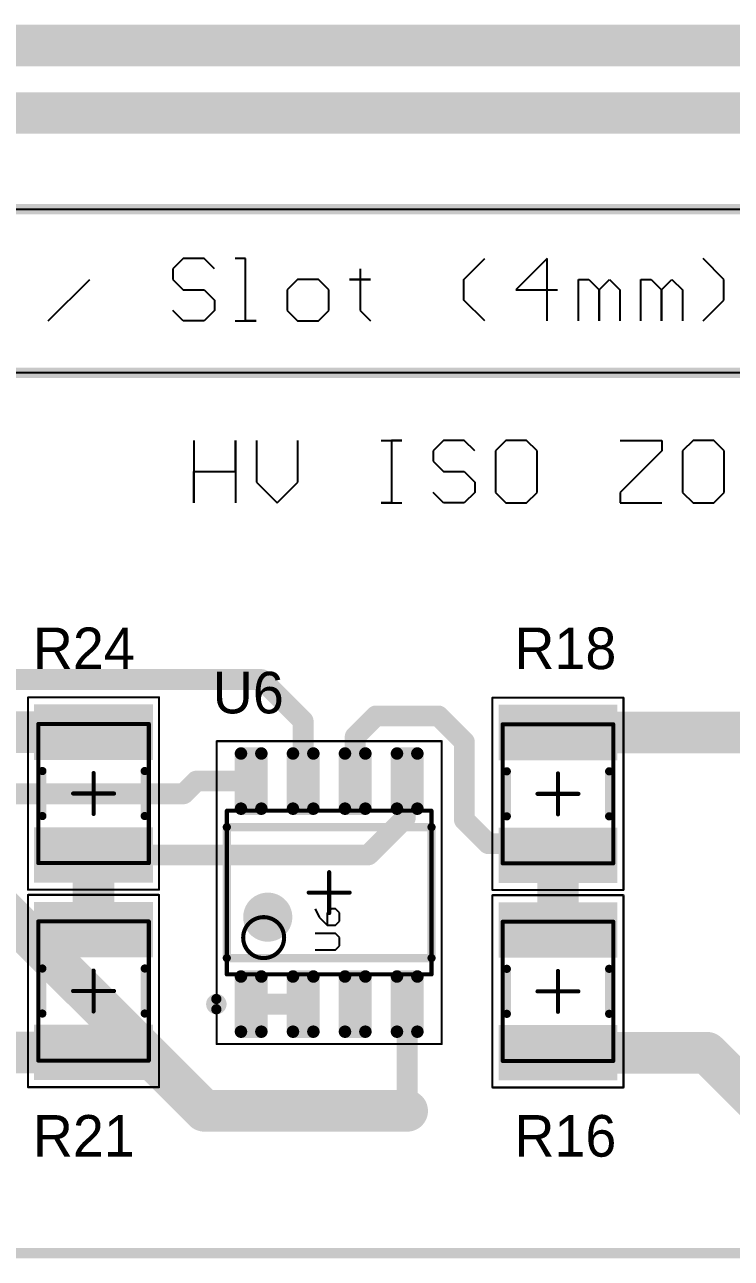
# Model space of a CAD drawing. Header units: millimetres. Extents: x 33 to 205, y 32 to 95.
# Drawn here: x 122.87 to 140.12, y 32.97 to 63.12 of the extents above; entities that cross this region are included whole.
import ezdxf

# ---------------------------------------------------------------- set-up
doc = ezdxf.new("R2010")
doc.units = ezdxf.units.MM
for name, color, linetype in [('BottomLayer', 5, 'Continuous'), ('BottomSolder', 6, 'Continuous'), ('Mechanical1', 6, 'Continuous'), ('Mechanical13', 56, 'Continuous'), ('Mechanical15', 56, 'Continuous'), ('Mechanical2', 216, 'Continuous'), ('MultiLayer', 9, 'Continuous'), ('TopLayer', 1, 'Continuous'), ('TopOverlay', 2, 'Continuous'), ('TopPaste', 8, 'Continuous'), ('TopSolder', 216, 'Continuous'), ('ViaHoleLayer', 16, 'Continuous')]:
    doc.layers.add(name, color=color, linetype=linetype)

# ---------------------------------------------------------------- blocks, each defined once
blk = doc.blocks.new('D0008A_N_12')
at = {"layer": 'Mechanical1'}
for p, q in [((-1.397, 0.346), (-1.397, -0.154)), ((-0.997, -0.154), (-0.997, 0.346)), ((-0.397, 0.346), (-0.597, 0.246)), ((-0.597, 0.246), (-0.797, 0.046)), ((-0.797, 0.046), (-0.797, -0.154)), ((-0.497, 0.046), (-0.797, 0.046)), ((-0.397, -0.054), (-0.497, 0.046)), ((-1.397, -0.154), (-1.297, -0.254)), ((-1.297, -0.254), (-1.097, -0.254)), ((-1.097, -0.254), (-0.997, -0.154)), ((-0.797, -0.154), (-0.697, -0.254)), ((-0.697, -0.254), (-0.497, -0.254)), ((-0.497, -0.254), (-0.397, -0.154)), ((-0.397, -0.154), (-0.397, -0.054))]:
    blk.add_line(p, q, dxfattribs=at)
at = {"layer": 'Mechanical13', "const_width": 0.1}
for points in [[(-2, 2.5), (2, 2.5)], [(-2, 2.5), (-2, -2.5)], [(2, 2.5), (2, -2.5)], [(-2, -2.5), (2, -2.5)]]:
    blk.add_lwpolyline(points, dxfattribs=at)
at = {"layer": 'Mechanical13'}
for points, const_width in [([(-2.025, 2.5, 1), (-1.975, 2.5, 1)], 0.05), ([(-2.025, 2.5, 1), (-1.975, 2.5, 1)], 0.05), ([(1.975, 2.5, 1), (2.025, 2.5, 1)], 0.05), ([(1.975, 2.5, 1), (2.025, 2.5, 1)], 0.05), ([(-0.6, 1.6, 1), (-1.6, 1.6, 1)], 0.1), ([(-1.625, 1.6, 1), (-1.575, 1.6, 1)], 0.05), ([(-0.625, 1.6, 1), (-0.575, 1.6, 1)], 0.05), ([(-2.025, -2.5, 1), (-1.975, -2.5, 1)], 0.05), ([(-2.025, -2.5, 1), (-1.975, -2.5, 1)], 0.05), ([(1.975, -2.5, 1), (2.025, -2.5, 1)], 0.05), ([(1.975, -2.5, 1), (2.025, -2.5, 1)], 0.05)]:
    blk.add_lwpolyline(points, format="xyb", close=True, dxfattribs=dict(at, const_width=const_width))
at = {"layer": 'Mechanical15'}
for points, const_width in [([(-3.7, 2.75), (3.7, 2.75)], 0.05), ([(-3.7, 2.75), (-3.7, -2.75)], 0.05), ([(3.7, 2.75), (3.7, -2.75)], 0.05), ([(0, 0.5), (0, -0.5)], 0.1), ([(-0.5, 0), (0.5, 0)], 0.1), ([(-3.7, -2.75), (3.7, -2.75)], 0.05)]:
    blk.add_lwpolyline(points, dxfattribs=dict(at, const_width=const_width))
for points, const_width in [([(-3.712, 2.75, 1), (-3.688, 2.75, 1)], 0.025), ([(-3.712, 2.75, 1), (-3.688, 2.75, 1)], 0.025), ([(3.688, 2.75, 1), (3.712, 2.75, 1)], 0.025), ([(3.688, 2.75, 1), (3.712, 2.75, 1)], 0.025), ([(-0.025, 0.5, 1), (0.025, 0.5, 1)], 0.05), ([(-0.525, 0, 1), (-0.475, 0, 1)], 0.05), ([(0.475, 0, 1), (0.525, 0, 1)], 0.05), ([(-0.025, -0.5, 1), (0.025, -0.5, 1)], 0.05), ([(-3.712, -2.75, 1), (-3.688, -2.75, 1)], 0.025), ([(-3.712, -2.75, 1), (-3.688, -2.75, 1)], 0.025), ([(3.688, -2.75, 1), (3.712, -2.75, 1)], 0.025), ([(3.688, -2.75, 1), (3.712, -2.75, 1)], 0.025)]:
    blk.add_lwpolyline(points, format="xyb", close=True, dxfattribs=dict(at, const_width=const_width))
at = {"layer": 'TopLayer', "const_width": 0.051}
for points in [[(-3.424, 2.154, 1), (-3.374, 2.154, 1)], [(-2.077, 2.154, 1), (-2.026, 2.154, 1)], [(2.026, 2.154, 1), (2.076, 2.154, 1)], [(3.373, 2.154, 1), (3.424, 2.154, 1)], [(-3.424, 1.656, 1), (-3.374, 1.656, 1)], [(-2.077, 1.656, 1), (-2.026, 1.656, 1)], [(2.026, 1.656, 1), (2.076, 1.656, 1)], [(3.373, 1.656, 1), (3.424, 1.656, 1)], [(-3.424, 0.884, 1), (-3.374, 0.884, 1)], [(-2.077, 0.884, 1), (-2.026, 0.884, 1)], [(2.026, 0.884, 1), (2.076, 0.884, 1)], [(3.373, 0.884, 1), (3.424, 0.884, 1)], [(-3.424, 0.386, 1), (-3.374, 0.386, 1)], [(-2.077, 0.386, 1), (-2.026, 0.386, 1)], [(2.026, 0.386, 1), (2.076, 0.386, 1)], [(3.373, 0.386, 1), (3.424, 0.386, 1)], [(-3.424, -0.386, 1), (-3.374, -0.386, 1)], [(-2.077, -0.386, 1), (-2.026, -0.386, 1)], [(2.026, -0.386, 1), (2.076, -0.386, 1)], [(3.373, -0.386, 1), (3.424, -0.386, 1)], [(-3.424, -0.884, 1), (-3.374, -0.884, 1)], [(-2.077, -0.884, 1), (-2.026, -0.884, 1)], [(2.026, -0.884, 1), (2.076, -0.884, 1)], [(3.373, -0.884, 1), (3.424, -0.884, 1)], [(-3.424, -1.656, 1), (-3.374, -1.656, 1)], [(-2.077, -1.656, 1), (-2.026, -1.656, 1)], [(2.026, -1.656, 1), (2.076, -1.656, 1)], [(3.373, -1.656, 1), (3.424, -1.656, 1)], [(-3.424, -2.154, 1), (-3.374, -2.154, 1)], [(-2.077, -2.154, 1), (-2.026, -2.154, 1)], [(2.026, -2.154, 1), (2.076, -2.154, 1)], [(3.373, -2.154, 1), (3.424, -2.154, 1)]]:
    blk.add_lwpolyline(points, format="xyb", close=True, dxfattribs=at)
at = {"layer": 'TopLayer'}
for points in [[(-2, 1.656), (-2, 2.154), (-3.45, 1.656), (-3.45, 2.154)], [(-2.051, 1.605), (-2.051, 2.205), (-3.399, 1.605), (-3.399, 2.205)], [(3.45, 1.656), (3.45, 2.154), (2, 1.656), (2, 2.154)], [(3.399, 1.605), (3.399, 2.205), (2.051, 1.605), (2.051, 2.205)], [(-2.051, 0.335), (-2.051, 0.935), (-3.399, 0.335), (-3.399, 0.935)], [(3.399, 0.335), (3.399, 0.935), (2.051, 0.335), (2.051, 0.935)], [(-2, 0.386), (-2, 0.884), (-3.45, 0.386), (-3.45, 0.884)], [(3.45, 0.386), (3.45, 0.884), (2, 0.386), (2, 0.884)], [(-2, -0.884), (-2, -0.386), (-3.45, -0.884), (-3.45, -0.386)], [(-2.051, -0.935), (-2.051, -0.335), (-3.399, -0.935), (-3.399, -0.335)], [(3.45, -0.884), (3.45, -0.386), (2, -0.884), (2, -0.386)], [(3.399, -0.935), (3.399, -0.335), (2.051, -0.935), (2.051, -0.335)], [(-2, -2.154), (-2, -1.656), (-3.45, -2.154), (-3.45, -1.656)], [(-2.051, -2.205), (-2.051, -1.605), (-3.399, -2.205), (-3.399, -1.605)], [(3.45, -2.154), (3.45, -1.656), (2, -2.154), (2, -1.656)], [(3.399, -2.205), (3.399, -1.605), (2.051, -2.205), (2.051, -1.605)]]:
    blk.add_solid(points, dxfattribs=at)
at = {"layer": 'TopOverlay'}
for points, const_width in [([(-2.6, 2.755, 1), (-2.85, 2.755, 1)], 0.25), ([(-2.913, 2.755, 1), (-2.788, 2.755, 1)], 0.125), ([(-2.662, 2.755, 1), (-2.538, 2.755, 1)], 0.125), ([(-1.65, 2.5, 1), (-1.55, 2.5, 1)], 0.1), ([(-1.65, 2.5, 1), (-1.55, 2.5, 1)], 0.1), ([(1.55, 2.5, 1), (1.65, 2.5, 1)], 0.1), ([(1.55, 2.5, 1), (1.65, 2.5, 1)], 0.1), ([(-0.3, 1.5, 1), (-0.9, 1.5, 1)], 0.6), ([(-1.05, 1.5, 1), (-0.75, 1.5, 1)], 0.3), ([(-0.45, 1.5, 1), (-0.15, 1.5, 1)], 0.3), ([(-1.65, -2.5, 1), (-1.55, -2.5, 1)], 0.1), ([(-1.65, -2.5, 1), (-1.55, -2.5, 1)], 0.1), ([(1.55, -2.5, 1), (1.65, -2.5, 1)], 0.1), ([(1.55, -2.5, 1), (1.65, -2.5, 1)], 0.1)]:
    blk.add_lwpolyline(points, format="xyb", close=True, dxfattribs=dict(at, const_width=const_width))
at = {"layer": 'TopOverlay', "const_width": 0.2}
for points in [[(-1.6, 2.5), (1.6, 2.5)], [(-1.6, 2.5), (-1.6, -2.5)], [(1.6, 2.5), (1.6, -2.5)], [(-1.6, -2.5), (1.6, -2.5)]]:
    blk.add_lwpolyline(points, dxfattribs=at)
at = {"layer": 'TopPaste', "const_width": 0.051}
for points in [[(-3.424, 2.154, 1), (-3.374, 2.154, 1)], [(-2.077, 2.154, 1), (-2.026, 2.154, 1)], [(2.026, 2.154, 1), (2.076, 2.154, 1)], [(3.373, 2.154, 1), (3.424, 2.154, 1)], [(-3.424, 1.656, 1), (-3.374, 1.656, 1)], [(-2.077, 1.656, 1), (-2.026, 1.656, 1)], [(2.026, 1.656, 1), (2.076, 1.656, 1)], [(3.373, 1.656, 1), (3.424, 1.656, 1)], [(-3.424, 0.884, 1), (-3.374, 0.884, 1)], [(-2.077, 0.884, 1), (-2.026, 0.884, 1)], [(2.026, 0.884, 1), (2.076, 0.884, 1)], [(3.373, 0.884, 1), (3.424, 0.884, 1)], [(-3.424, 0.386, 1), (-3.374, 0.386, 1)], [(-2.077, 0.386, 1), (-2.026, 0.386, 1)], [(2.026, 0.386, 1), (2.076, 0.386, 1)], [(3.373, 0.386, 1), (3.424, 0.386, 1)], [(-3.424, -0.386, 1), (-3.374, -0.386, 1)], [(-2.077, -0.386, 1), (-2.026, -0.386, 1)], [(2.026, -0.386, 1), (2.076, -0.386, 1)], [(3.373, -0.386, 1), (3.424, -0.386, 1)], [(-3.424, -0.884, 1), (-3.374, -0.884, 1)], [(-2.077, -0.884, 1), (-2.026, -0.884, 1)], [(2.026, -0.884, 1), (2.076, -0.884, 1)], [(3.373, -0.884, 1), (3.424, -0.884, 1)], [(-3.424, -1.656, 1), (-3.374, -1.656, 1)], [(-2.077, -1.656, 1), (-2.026, -1.656, 1)], [(2.026, -1.656, 1), (2.076, -1.656, 1)], [(3.373, -1.656, 1), (3.424, -1.656, 1)], [(-3.424, -2.154, 1), (-3.374, -2.154, 1)], [(-2.077, -2.154, 1), (-2.026, -2.154, 1)], [(2.026, -2.154, 1), (2.076, -2.154, 1)], [(3.373, -2.154, 1), (3.424, -2.154, 1)]]:
    blk.add_lwpolyline(points, format="xyb", close=True, dxfattribs=at)
at = {"layer": 'TopPaste'}
for points in [[(-2, 1.656), (-2, 2.154), (-3.45, 1.656), (-3.45, 2.154)], [(-2.051, 1.605), (-2.051, 2.205), (-3.399, 1.605), (-3.399, 2.205)], [(3.45, 1.656), (3.45, 2.154), (2, 1.656), (2, 2.154)], [(3.399, 1.605), (3.399, 2.205), (2.051, 1.605), (2.051, 2.205)], [(-2.051, 0.335), (-2.051, 0.935), (-3.399, 0.335), (-3.399, 0.935)], [(3.399, 0.335), (3.399, 0.935), (2.051, 0.335), (2.051, 0.935)], [(-2, 0.386), (-2, 0.884), (-3.45, 0.386), (-3.45, 0.884)], [(3.45, 0.386), (3.45, 0.884), (2, 0.386), (2, 0.884)], [(-2, -0.884), (-2, -0.386), (-3.45, -0.884), (-3.45, -0.386)], [(-2.051, -0.935), (-2.051, -0.335), (-3.399, -0.935), (-3.399, -0.335)], [(3.45, -0.884), (3.45, -0.386), (2, -0.884), (2, -0.386)], [(3.399, -0.935), (3.399, -0.335), (2.051, -0.935), (2.051, -0.335)], [(-2, -2.154), (-2, -1.656), (-3.45, -2.154), (-3.45, -1.656)], [(-2.051, -2.205), (-2.051, -1.605), (-3.399, -2.205), (-3.399, -1.605)], [(3.45, -2.154), (3.45, -1.656), (2, -2.154), (2, -1.656)], [(3.399, -2.205), (3.399, -1.605), (2.051, -2.205), (2.051, -1.605)]]:
    blk.add_solid(points, dxfattribs=at)
at = {"layer": 'TopSolder', "const_width": 0.153}
for points in [[(-3.475, 2.154, 1), (-3.323, 2.154, 1)], [(-2.127, 2.154, 1), (-1.975, 2.154, 1)], [(1.975, 2.154, 1), (2.127, 2.154, 1)], [(3.323, 2.154, 1), (3.475, 2.154, 1)], [(-3.475, 1.656, 1), (-3.323, 1.656, 1)], [(-2.127, 1.656, 1), (-1.975, 1.656, 1)], [(1.975, 1.656, 1), (2.127, 1.656, 1)], [(3.323, 1.656, 1), (3.475, 1.656, 1)], [(-3.475, 0.884, 1), (-3.323, 0.884, 1)], [(-2.127, 0.884, 1), (-1.975, 0.884, 1)], [(1.975, 0.884, 1), (2.127, 0.884, 1)], [(3.323, 0.884, 1), (3.475, 0.884, 1)], [(-3.475, 0.386, 1), (-3.323, 0.386, 1)], [(-2.127, 0.386, 1), (-1.975, 0.386, 1)], [(1.975, 0.386, 1), (2.127, 0.386, 1)], [(3.323, 0.386, 1), (3.475, 0.386, 1)], [(-3.475, -0.386, 1), (-3.323, -0.386, 1)], [(-2.127, -0.386, 1), (-1.975, -0.386, 1)], [(1.975, -0.386, 1), (2.127, -0.386, 1)], [(3.323, -0.386, 1), (3.475, -0.386, 1)], [(-3.475, -0.884, 1), (-3.323, -0.884, 1)], [(-2.127, -0.884, 1), (-1.975, -0.884, 1)], [(1.975, -0.884, 1), (2.127, -0.884, 1)], [(3.323, -0.884, 1), (3.475, -0.884, 1)], [(-3.475, -1.656, 1), (-3.323, -1.656, 1)], [(-2.127, -1.656, 1), (-1.975, -1.656, 1)], [(1.975, -1.656, 1), (2.127, -1.656, 1)], [(3.323, -1.656, 1), (3.475, -1.656, 1)], [(-3.475, -2.154, 1), (-3.323, -2.154, 1)], [(-2.127, -2.154, 1), (-1.975, -2.154, 1)], [(1.975, -2.154, 1), (2.127, -2.154, 1)], [(3.323, -2.154, 1), (3.475, -2.154, 1)]]:
    blk.add_lwpolyline(points, format="xyb", close=True, dxfattribs=at)
at = {"layer": 'TopSolder'}
for points in [[(-1.898, 1.656), (-1.898, 2.154), (-3.552, 1.656), (-3.552, 2.154)], [(-2.051, 1.503), (-2.051, 2.307), (-3.399, 1.503), (-3.399, 2.307)], [(3.552, 1.656), (3.552, 2.154), (1.898, 1.656), (1.898, 2.154)], [(3.399, 1.503), (3.399, 2.307), (2.051, 1.503), (2.051, 2.307)], [(-2.051, 0.233), (-2.051, 1.037), (-3.399, 0.233), (-3.399, 1.037)], [(3.399, 0.233), (3.399, 1.037), (2.051, 0.233), (2.051, 1.037)], [(-1.898, 0.386), (-1.898, 0.884), (-3.552, 0.386), (-3.552, 0.884)], [(3.552, 0.386), (3.552, 0.884), (1.898, 0.386), (1.898, 0.884)], [(-2.051, -1.037), (-2.051, -0.233), (-3.399, -1.037), (-3.399, -0.233)], [(3.399, -1.037), (3.399, -0.233), (2.051, -1.037), (2.051, -0.233)], [(-1.898, -0.884), (-1.898, -0.386), (-3.552, -0.884), (-3.552, -0.386)], [(3.552, -0.884), (3.552, -0.386), (1.898, -0.884), (1.898, -0.386)], [(-2.051, -2.307), (-2.051, -1.503), (-3.399, -2.307), (-3.399, -1.503)], [(3.399, -2.307), (3.399, -1.503), (2.051, -2.307), (2.051, -1.503)], [(-1.898, -2.154), (-1.898, -1.656), (-3.552, -2.154), (-3.552, -1.656)], [(3.552, -2.154), (3.552, -1.656), (1.898, -2.154), (1.898, -1.656)]]:
    blk.add_solid(points, dxfattribs=at)
blk = doc.blocks.new('RESC1210_3225__N_27')
at = {"layer": 'Mechanical13', "const_width": 0.1}
for points in [[(1.7, 1.35), (-1.7, 1.35)], [(-1.7, -1.35), (-1.7, 1.35)], [(1.7, -1.35), (1.7, 1.35)], [(1.7, -1.35), (-1.7, -1.35)]]:
    blk.add_lwpolyline(points, dxfattribs=at)
at = {"layer": 'Mechanical13', "const_width": 0.05}
for points in [[(-1.725, 1.35, 1), (-1.675, 1.35, 1)], [(-1.725, 1.35, 1), (-1.675, 1.35, 1)], [(1.675, 1.35, 1), (1.725, 1.35, 1)], [(1.675, 1.35, 1), (1.725, 1.35, 1)], [(-1.725, -1.35, 1), (-1.675, -1.35, 1)], [(-1.725, -1.35, 1), (-1.675, -1.35, 1)], [(1.675, -1.35, 1), (1.725, -1.35, 1)], [(1.675, -1.35, 1), (1.725, -1.35, 1)]]:
    blk.add_lwpolyline(points, format="xyb", close=True, dxfattribs=at)
at = {"layer": 'Mechanical15'}
for points, const_width in [([(2.35, 1.6), (-2.35, 1.6)], 0.05), ([(-2.35, -1.6), (-2.35, 1.6)], 0.05), ([(2.35, -1.6), (2.35, 1.6)], 0.05), ([(0, -0.5), (0, 0.5)], 0.1), ([(0.5, 0), (-0.5, 0)], 0.1), ([(2.35, -1.6), (-2.35, -1.6)], 0.05)]:
    blk.add_lwpolyline(points, dxfattribs=dict(at, const_width=const_width))
for points, const_width in [([(-2.362, 1.6, 1), (-2.338, 1.6, 1)], 0.025), ([(-2.362, 1.6, 1), (-2.338, 1.6, 1)], 0.025), ([(2.338, 1.6, 1), (2.362, 1.6, 1)], 0.025), ([(2.338, 1.6, 1), (2.362, 1.6, 1)], 0.025), ([(-0.025, 0.5, 1), (0.025, 0.5, 1)], 0.05), ([(-0.525, 0, 1), (-0.475, 0, 1)], 0.05), ([(0.475, 0, 1), (0.525, 0, 1)], 0.05), ([(-0.025, -0.5, 1), (0.025, -0.5, 1)], 0.05), ([(-2.362, -1.6, 1), (-2.338, -1.6, 1)], 0.025), ([(-2.362, -1.6, 1), (-2.338, -1.6, 1)], 0.025), ([(2.338, -1.6, 1), (2.362, -1.6, 1)], 0.025), ([(2.338, -1.6, 1), (2.362, -1.6, 1)], 0.025)]:
    blk.add_lwpolyline(points, format="xyb", close=True, dxfattribs=dict(at, const_width=const_width))
at = {"layer": 'TopLayer'}
for points in [[(-0.925, -1.35), (-0.925, 1.35), (-2.075, -1.35), (-2.075, 1.35)], [(2.075, -1.35), (2.075, 1.35), (0.925, -1.35), (0.925, 1.35)]]:
    blk.add_solid(points, dxfattribs=at)
at = {"layer": 'TopOverlay', "const_width": 0.2}
for points in [[(0.55, 1.25), (-0.55, 1.25)], [(0.55, -1.25), (-0.55, -1.25)]]:
    blk.add_lwpolyline(points, dxfattribs=at)
at = {"layer": 'TopOverlay', "const_width": 0.1}
for points in [[(-0.6, 1.25, 1), (-0.5, 1.25, 1)], [(0.5, 1.25, 1), (0.6, 1.25, 1)], [(-0.6, -1.25, 1), (-0.5, -1.25, 1)], [(0.5, -1.25, 1), (0.6, -1.25, 1)]]:
    blk.add_lwpolyline(points, format="xyb", close=True, dxfattribs=at)
at = {"layer": 'TopPaste'}
for points in [[(-0.925, -1.35), (-0.925, 1.35), (-2.075, -1.35), (-2.075, 1.35)], [(2.075, -1.35), (2.075, 1.35), (0.925, -1.35), (0.925, 1.35)]]:
    blk.add_solid(points, dxfattribs=at)
at = {"layer": 'TopSolder'}
for points in [[(-0.823, -1.452), (-0.823, 1.452), (-2.177, -1.452), (-2.177, 1.452)], [(2.177, -1.452), (2.177, 1.452), (0.823, -1.452), (0.823, 1.452)]]:
    blk.add_solid(points, dxfattribs=at)
blk = doc.blocks.new('RESC1210_3225__N_30')
at = {"layer": 'Mechanical13', "const_width": 0.1}
for points in [[(1.7, 1.35), (-1.7, 1.35)], [(-1.7, -1.35), (-1.7, 1.35)], [(1.7, -1.35), (1.7, 1.35)], [(1.7, -1.35), (-1.7, -1.35)]]:
    blk.add_lwpolyline(points, dxfattribs=at)
at = {"layer": 'Mechanical13', "const_width": 0.05}
for points in [[(-1.725, 1.35, 1), (-1.675, 1.35, 1)], [(-1.725, 1.35, 1), (-1.675, 1.35, 1)], [(1.675, 1.35, 1), (1.725, 1.35, 1)], [(1.675, 1.35, 1), (1.725, 1.35, 1)], [(-1.725, -1.35, 1), (-1.675, -1.35, 1)], [(-1.725, -1.35, 1), (-1.675, -1.35, 1)], [(1.675, -1.35, 1), (1.725, -1.35, 1)], [(1.675, -1.35, 1), (1.725, -1.35, 1)]]:
    blk.add_lwpolyline(points, format="xyb", close=True, dxfattribs=at)
at = {"layer": 'Mechanical15'}
for points, const_width in [([(2.35, 1.6), (-2.35, 1.6)], 0.05), ([(-2.35, -1.6), (-2.35, 1.6)], 0.05), ([(2.35, -1.6), (2.35, 1.6)], 0.05), ([(0, -0.5), (0, 0.5)], 0.1), ([(0.5, 0), (-0.5, 0)], 0.1), ([(2.35, -1.6), (-2.35, -1.6)], 0.05)]:
    blk.add_lwpolyline(points, dxfattribs=dict(at, const_width=const_width))
for points, const_width in [([(-2.362, 1.6, 1), (-2.338, 1.6, 1)], 0.025), ([(-2.362, 1.6, 1), (-2.338, 1.6, 1)], 0.025), ([(2.338, 1.6, 1), (2.362, 1.6, 1)], 0.025), ([(2.338, 1.6, 1), (2.362, 1.6, 1)], 0.025), ([(-0.025, 0.5, 1), (0.025, 0.5, 1)], 0.05), ([(-0.525, 0, 1), (-0.475, 0, 1)], 0.05), ([(0.475, 0, 1), (0.525, 0, 1)], 0.05), ([(-0.025, -0.5, 1), (0.025, -0.5, 1)], 0.05), ([(-2.362, -1.6, 1), (-2.338, -1.6, 1)], 0.025), ([(-2.362, -1.6, 1), (-2.338, -1.6, 1)], 0.025), ([(2.338, -1.6, 1), (2.362, -1.6, 1)], 0.025), ([(2.338, -1.6, 1), (2.362, -1.6, 1)], 0.025)]:
    blk.add_lwpolyline(points, format="xyb", close=True, dxfattribs=dict(at, const_width=const_width))
at = {"layer": 'TopLayer'}
for points in [[(-0.925, -1.35), (-0.925, 1.35), (-2.075, -1.35), (-2.075, 1.35)], [(2.075, -1.35), (2.075, 1.35), (0.925, -1.35), (0.925, 1.35)]]:
    blk.add_solid(points, dxfattribs=at)
at = {"layer": 'TopOverlay', "const_width": 0.2}
for points in [[(0.55, 1.25), (-0.55, 1.25)], [(0.55, -1.25), (-0.55, -1.25)]]:
    blk.add_lwpolyline(points, dxfattribs=at)
at = {"layer": 'TopOverlay', "const_width": 0.1}
for points in [[(-0.6, 1.25, 1), (-0.5, 1.25, 1)], [(0.5, 1.25, 1), (0.6, 1.25, 1)], [(-0.6, -1.25, 1), (-0.5, -1.25, 1)], [(0.5, -1.25, 1), (0.6, -1.25, 1)]]:
    blk.add_lwpolyline(points, format="xyb", close=True, dxfattribs=at)
at = {"layer": 'TopPaste'}
for points in [[(-0.925, -1.35), (-0.925, 1.35), (-2.075, -1.35), (-2.075, 1.35)], [(2.075, -1.35), (2.075, 1.35), (0.925, -1.35), (0.925, 1.35)]]:
    blk.add_solid(points, dxfattribs=at)
at = {"layer": 'TopSolder'}
for points in [[(-0.823, -1.452), (-0.823, 1.452), (-2.177, -1.452), (-2.177, 1.452)], [(2.177, -1.452), (2.177, 1.452), (0.823, -1.452), (0.823, 1.452)]]:
    blk.add_solid(points, dxfattribs=at)
blk = doc.blocks.new('RESC1210_3225__N_34')
at = {"layer": 'Mechanical13', "const_width": 0.1}
for points in [[(1.7, 1.35), (-1.7, 1.35)], [(-1.7, -1.35), (-1.7, 1.35)], [(1.7, -1.35), (1.7, 1.35)], [(1.7, -1.35), (-1.7, -1.35)]]:
    blk.add_lwpolyline(points, dxfattribs=at)
at = {"layer": 'Mechanical13', "const_width": 0.05}
for points in [[(-1.725, 1.35, 1), (-1.675, 1.35, 1)], [(-1.725, 1.35, 1), (-1.675, 1.35, 1)], [(1.675, 1.35, 1), (1.725, 1.35, 1)], [(1.675, 1.35, 1), (1.725, 1.35, 1)], [(-1.725, -1.35, 1), (-1.675, -1.35, 1)], [(-1.725, -1.35, 1), (-1.675, -1.35, 1)], [(1.675, -1.35, 1), (1.725, -1.35, 1)], [(1.675, -1.35, 1), (1.725, -1.35, 1)]]:
    blk.add_lwpolyline(points, format="xyb", close=True, dxfattribs=at)
at = {"layer": 'Mechanical15'}
for points, const_width in [([(2.35, 1.6), (-2.35, 1.6)], 0.05), ([(-2.35, -1.6), (-2.35, 1.6)], 0.05), ([(2.35, -1.6), (2.35, 1.6)], 0.05), ([(0, -0.5), (0, 0.5)], 0.1), ([(0.5, 0), (-0.5, 0)], 0.1), ([(2.35, -1.6), (-2.35, -1.6)], 0.05)]:
    blk.add_lwpolyline(points, dxfattribs=dict(at, const_width=const_width))
for points, const_width in [([(-2.362, 1.6, 1), (-2.338, 1.6, 1)], 0.025), ([(-2.362, 1.6, 1), (-2.338, 1.6, 1)], 0.025), ([(2.338, 1.6, 1), (2.362, 1.6, 1)], 0.025), ([(2.338, 1.6, 1), (2.362, 1.6, 1)], 0.025), ([(-0.025, 0.5, 1), (0.025, 0.5, 1)], 0.05), ([(-0.525, 0, 1), (-0.475, 0, 1)], 0.05), ([(0.475, 0, 1), (0.525, 0, 1)], 0.05), ([(-0.025, -0.5, 1), (0.025, -0.5, 1)], 0.05), ([(-2.362, -1.6, 1), (-2.338, -1.6, 1)], 0.025), ([(-2.362, -1.6, 1), (-2.338, -1.6, 1)], 0.025), ([(2.338, -1.6, 1), (2.362, -1.6, 1)], 0.025), ([(2.338, -1.6, 1), (2.362, -1.6, 1)], 0.025)]:
    blk.add_lwpolyline(points, format="xyb", close=True, dxfattribs=dict(at, const_width=const_width))
at = {"layer": 'TopLayer'}
for points in [[(-0.925, -1.35), (-0.925, 1.35), (-2.075, -1.35), (-2.075, 1.35)], [(2.075, -1.35), (2.075, 1.35), (0.925, -1.35), (0.925, 1.35)]]:
    blk.add_solid(points, dxfattribs=at)
at = {"layer": 'TopOverlay', "const_width": 0.2}
for points in [[(0.55, 1.25), (-0.55, 1.25)], [(0.55, -1.25), (-0.55, -1.25)]]:
    blk.add_lwpolyline(points, dxfattribs=at)
at = {"layer": 'TopOverlay', "const_width": 0.1}
for points in [[(-0.6, 1.25, 1), (-0.5, 1.25, 1)], [(0.5, 1.25, 1), (0.6, 1.25, 1)], [(-0.6, -1.25, 1), (-0.5, -1.25, 1)], [(0.5, -1.25, 1), (0.6, -1.25, 1)]]:
    blk.add_lwpolyline(points, format="xyb", close=True, dxfattribs=at)
at = {"layer": 'TopPaste'}
for points in [[(-0.925, -1.35), (-0.925, 1.35), (-2.075, -1.35), (-2.075, 1.35)], [(2.075, -1.35), (2.075, 1.35), (0.925, -1.35), (0.925, 1.35)]]:
    blk.add_solid(points, dxfattribs=at)
at = {"layer": 'TopSolder'}
for points in [[(-0.823, -1.452), (-0.823, 1.452), (-2.177, -1.452), (-2.177, 1.452)], [(2.177, -1.452), (2.177, 1.452), (0.823, -1.452), (0.823, 1.452)]]:
    blk.add_solid(points, dxfattribs=at)
blk = doc.blocks.new('RESC1210_3225__N_38')
at = {"layer": 'Mechanical13', "const_width": 0.1}
for points in [[(1.7, 1.35), (-1.7, 1.35)], [(-1.7, -1.35), (-1.7, 1.35)], [(1.7, -1.35), (1.7, 1.35)], [(1.7, -1.35), (-1.7, -1.35)]]:
    blk.add_lwpolyline(points, dxfattribs=at)
at = {"layer": 'Mechanical13', "const_width": 0.05}
for points in [[(-1.725, 1.35, 1), (-1.675, 1.35, 1)], [(-1.725, 1.35, 1), (-1.675, 1.35, 1)], [(1.675, 1.35, 1), (1.725, 1.35, 1)], [(1.675, 1.35, 1), (1.725, 1.35, 1)], [(-1.725, -1.35, 1), (-1.675, -1.35, 1)], [(-1.725, -1.35, 1), (-1.675, -1.35, 1)], [(1.675, -1.35, 1), (1.725, -1.35, 1)], [(1.675, -1.35, 1), (1.725, -1.35, 1)]]:
    blk.add_lwpolyline(points, format="xyb", close=True, dxfattribs=at)
at = {"layer": 'Mechanical15'}
for points, const_width in [([(2.35, 1.6), (-2.35, 1.6)], 0.05), ([(-2.35, -1.6), (-2.35, 1.6)], 0.05), ([(2.35, -1.6), (2.35, 1.6)], 0.05), ([(0, -0.5), (0, 0.5)], 0.1), ([(0.5, 0), (-0.5, 0)], 0.1), ([(2.35, -1.6), (-2.35, -1.6)], 0.05)]:
    blk.add_lwpolyline(points, dxfattribs=dict(at, const_width=const_width))
for points, const_width in [([(-2.362, 1.6, 1), (-2.338, 1.6, 1)], 0.025), ([(-2.362, 1.6, 1), (-2.338, 1.6, 1)], 0.025), ([(2.338, 1.6, 1), (2.362, 1.6, 1)], 0.025), ([(2.338, 1.6, 1), (2.362, 1.6, 1)], 0.025), ([(-0.025, 0.5, 1), (0.025, 0.5, 1)], 0.05), ([(-0.525, 0, 1), (-0.475, 0, 1)], 0.05), ([(0.475, 0, 1), (0.525, 0, 1)], 0.05), ([(-0.025, -0.5, 1), (0.025, -0.5, 1)], 0.05), ([(-2.362, -1.6, 1), (-2.338, -1.6, 1)], 0.025), ([(-2.362, -1.6, 1), (-2.338, -1.6, 1)], 0.025), ([(2.338, -1.6, 1), (2.362, -1.6, 1)], 0.025), ([(2.338, -1.6, 1), (2.362, -1.6, 1)], 0.025)]:
    blk.add_lwpolyline(points, format="xyb", close=True, dxfattribs=dict(at, const_width=const_width))
at = {"layer": 'TopLayer'}
for points in [[(-0.925, -1.35), (-0.925, 1.35), (-2.075, -1.35), (-2.075, 1.35)], [(2.075, -1.35), (2.075, 1.35), (0.925, -1.35), (0.925, 1.35)]]:
    blk.add_solid(points, dxfattribs=at)
at = {"layer": 'TopOverlay', "const_width": 0.2}
for points in [[(0.55, 1.25), (-0.55, 1.25)], [(0.55, -1.25), (-0.55, -1.25)]]:
    blk.add_lwpolyline(points, dxfattribs=at)
at = {"layer": 'TopOverlay', "const_width": 0.1}
for points in [[(-0.6, 1.25, 1), (-0.5, 1.25, 1)], [(0.5, 1.25, 1), (0.6, 1.25, 1)], [(-0.6, -1.25, 1), (-0.5, -1.25, 1)], [(0.5, -1.25, 1), (0.6, -1.25, 1)]]:
    blk.add_lwpolyline(points, format="xyb", close=True, dxfattribs=at)
at = {"layer": 'TopPaste'}
for points in [[(-0.925, -1.35), (-0.925, 1.35), (-2.075, -1.35), (-2.075, 1.35)], [(2.075, -1.35), (2.075, 1.35), (0.925, -1.35), (0.925, 1.35)]]:
    blk.add_solid(points, dxfattribs=at)
at = {"layer": 'TopSolder'}
for points in [[(-0.823, -1.452), (-0.823, 1.452), (-2.177, -1.452), (-2.177, 1.452)], [(2.177, -1.452), (2.177, 1.452), (0.823, -1.452), (0.823, 1.452)]]:
    blk.add_solid(points, dxfattribs=at)

msp = doc.modelspace()

# ---------------------------------------------------------------- linework, layer by layer
at = {"layer": 'BottomLayer', "const_width": 1.016}
for points in [[(95.504, 62.611), (172.466, 62.611)], [(44.99, 60.96), (182.309, 60.96)], [(117.983, 45.847), (127.254, 36.576)], [(127.254, 36.576), (132.207, 36.576)]]:
    msp.add_lwpolyline(points, dxfattribs=at)
at = {"layer": 'BottomLayer'}
for points, const_width in [([(127, 36.576, 1), (127.508, 36.576, 1)], 0.508), ([(127, 36.576, 1), (127.508, 36.576, 1)], 0.508), ([(131.953, 36.576, 1), (132.461, 36.576, 1)], 0.508), ([(132.032, 36.576, 1), (132.382, 36.576, 1)], 0.35)]:
    msp.add_lwpolyline(points, format="xyb", close=True, dxfattribs=dict(at, const_width=const_width))
at = {"layer": 'BottomSolder', "const_width": 0.452}
msp.add_lwpolyline([(131.981, 36.576, 1), (132.433, 36.576, 1)], format="xyb", close=True, dxfattribs=at)
at = {"layer": 'Mechanical2'}
for p, q in [((126.739, 57.404), (126.485, 57.15)), ((127.247, 57.404), (126.739, 57.404)), ((127.5, 57.15), (127.247, 57.404)), ((128.262, 57.404), (128.008, 57.404)), ((128.262, 55.88), (128.262, 57.404)), ((133.594, 56.896), (134.102, 57.404)), ((135.626, 57.404), (134.864, 56.642)), ((135.626, 55.88), (135.626, 57.404)), ((139.942, 56.896), (139.435, 57.404)), ((126.485, 57.15), (126.485, 56.896)), ((131.055, 57.15), (131.055, 56.896)), ((123.438, 55.88), (124.453, 56.896)), ((126.485, 56.896), (126.739, 56.642)), ((129.532, 56.896), (129.278, 56.642)), ((130.04, 56.896), (129.532, 56.896)), ((130.294, 56.642), (130.04, 56.896)), ((131.055, 56.896), (130.801, 56.896)), ((130.801, 56.896), (131.309, 56.896)), ((131.309, 56.896), (131.055, 56.896)), ((131.055, 56.896), (131.055, 56.134)), ((133.594, 56.388), (133.594, 56.896)), ((136.388, 55.88), (136.388, 56.896)), ((136.388, 56.896), (136.641, 56.896)), ((136.641, 56.896), (136.895, 56.642)), ((136.895, 56.642), (137.149, 56.896)), ((137.149, 56.896), (137.403, 56.642)), ((137.911, 55.88), (137.911, 56.896)), ((137.911, 56.896), (138.165, 56.896)), ((138.165, 56.896), (138.419, 56.642)), ((138.419, 56.642), (138.673, 56.896)), ((138.673, 56.896), (138.927, 56.642)), ((139.942, 56.388), (139.942, 56.896)), ((126.739, 56.642), (127.247, 56.642)), ((127.247, 56.642), (127.5, 56.388)), ((127.5, 56.388), (127.5, 56.134)), ((129.278, 56.642), (129.278, 56.134)), ((130.294, 56.134), (130.294, 56.642)), ((134.102, 55.88), (133.594, 56.388)), ((134.864, 56.642), (135.88, 56.642)), ((136.895, 56.642), (136.895, 55.88)), ((136.895, 55.88), (136.895, 56.642)), ((137.403, 56.642), (137.403, 55.88)), ((138.419, 56.642), (138.419, 55.88)), ((138.419, 55.88), (138.419, 56.642)), ((138.927, 56.642), (138.927, 55.88)), ((139.435, 55.88), (139.942, 56.388)), ((126.739, 55.88), (126.485, 56.134)), ((127.5, 56.134), (127.247, 55.88)), ((129.278, 56.134), (129.532, 55.88)), ((130.04, 55.88), (130.294, 56.134)), ((131.055, 56.134), (131.309, 55.88)), ((127.247, 55.88), (126.739, 55.88)), ((128.008, 55.88), (128.516, 55.88)), ((128.516, 55.88), (128.262, 55.88)), ((129.532, 55.88), (130.04, 55.88))]:
    msp.add_line(p, q, dxfattribs=at)
at = {"layer": 'Mechanical2', "const_width": 0.254}
for points in [[(103.981, 58.61), (167.64, 58.61)], [(103.981, 54.61), (167.64, 54.61)], [(38.1, 33.1), (205.105, 33.1)]]:
    msp.add_lwpolyline(points, dxfattribs=at)
at = {"layer": 'MultiLayer'}
for p, q in [((103.981, 58.61), (167.64, 58.61)), ((167.64, 54.61), (103.981, 54.61))]:
    msp.add_line(p, q, dxfattribs=at)
at = {"layer": 'MultiLayer', "const_width": 0.35}
msp.add_lwpolyline([(132.032, 36.576, 1), (132.382, 36.576, 1)], format="xyb", close=True, dxfattribs=at)
at = {"layer": 'TopLayer'}
for points, const_width in [([(106.463, 47.117), (128.651, 47.117)], 0.508), ([(128.651, 47.117), (129.667, 46.101)], 0.508), ([(130.937, 45.72), (131.445, 46.228)], 0.508), ([(131.445, 46.228), (132.969, 46.228)], 0.508), ([(132.969, 46.228), (133.604, 45.593)], 0.508), ([(120.785, 45.831), (124.548, 45.831)], 1.016), ([(129.667, 44.635), (129.667, 46.101)], 0.508), ([(135.89, 45.823), (142.602, 45.823)], 1.016), ([(130.937, 44.635), (130.937, 45.72)], 0.508), ([(133.604, 43.688), (133.604, 45.593)], 0.508), ([(126.746, 44.323), (127.058, 44.635)], 0.508), ([(127.058, 44.635), (128.397, 44.635)], 0.508), ([(132.161, 44.589), (132.207, 44.635)], 0.508), ([(132.161, 43.732), (132.161, 44.589)], 0.508), ([(121.285, 44.323), (126.746, 44.323)], 0.508), ([(131.26, 42.831), (132.161, 43.732)], 0.508), ([(133.604, 43.688), (134.186, 43.106)], 0.508), ([(124.548, 41.005), (124.548, 42.831)], 1.016), ([(134.186, 43.106), (135.607, 43.106)], 0.508), ([(135.607, 43.106), (135.89, 42.823)], 0.508), ([(135.89, 40.997), (135.89, 42.823)], 1.016), ([(124.548, 42.831), (131.26, 42.831)], 0.508), ([(128.397, 39.185), (129.667, 39.185)], 0.508), ([(132.207, 36.576), (132.207, 39.185)], 0.508), ([(120.793, 38.005), (124.548, 38.005)], 1.016), ([(135.89, 37.997), (139.53, 37.997)], 1.016), ([(139.53, 37.997), (142.602, 34.925)], 1.016)]:
    msp.add_lwpolyline(points, dxfattribs=dict(at, const_width=const_width))
for points, const_width in [([(128.524, 47.117, 1), (128.778, 47.117, 1)], 0.254), ([(128.524, 47.117, 1), (128.778, 47.117, 1)], 0.254), ([(131.318, 46.228, 1), (131.572, 46.228, 1)], 0.254), ([(131.318, 46.228, 1), (131.572, 46.228, 1)], 0.254), ([(132.842, 46.228, 1), (133.096, 46.228, 1)], 0.254), ([(132.842, 46.228, 1), (133.096, 46.228, 1)], 0.254), ([(124.294, 45.831, 1), (124.802, 45.831, 1)], 0.508), ([(129.54, 46.101, 1), (129.794, 46.101, 1)], 0.254), ([(129.54, 46.101, 1), (129.794, 46.101, 1)], 0.254), ([(135.636, 45.823, 1), (136.144, 45.823, 1)], 0.508), ([(130.81, 45.72, 1), (131.064, 45.72, 1)], 0.254), ([(130.81, 45.72, 1), (131.064, 45.72, 1)], 0.254), ([(133.477, 45.593, 1), (133.731, 45.593, 1)], 0.254), ([(133.477, 45.593, 1), (133.731, 45.593, 1)], 0.254), ([(126.931, 44.635, 1), (127.185, 44.635, 1)], 0.254), ([(126.931, 44.635, 1), (127.185, 44.635, 1)], 0.254), ([(128.27, 44.635, 1), (128.524, 44.635, 1)], 0.254), ([(129.54, 44.635, 1), (129.794, 44.635, 1)], 0.254), ([(130.81, 44.635, 1), (131.064, 44.635, 1)], 0.254), ([(132.034, 44.589, 1), (132.288, 44.589, 1)], 0.254), ([(132.034, 44.589, 1), (132.288, 44.589, 1)], 0.254), ([(132.08, 44.635, 1), (132.334, 44.635, 1)], 0.254), ([(126.619, 44.323, 1), (126.873, 44.323, 1)], 0.254), ([(126.619, 44.323, 1), (126.873, 44.323, 1)], 0.254), ([(132.034, 43.732, 1), (132.288, 43.732, 1)], 0.254), ([(132.034, 43.732, 1), (132.288, 43.732, 1)], 0.254), ([(133.477, 43.688, 1), (133.731, 43.688, 1)], 0.254), ([(133.477, 43.688, 1), (133.731, 43.688, 1)], 0.254), ([(124.294, 42.831, 1), (124.802, 42.831, 1)], 0.508), ([(134.059, 43.106, 1), (134.313, 43.106, 1)], 0.254), ([(134.059, 43.106, 1), (134.313, 43.106, 1)], 0.254), ([(135.48, 43.106, 1), (135.734, 43.106, 1)], 0.254), ([(135.48, 43.106, 1), (135.734, 43.106, 1)], 0.254), ([(135.636, 42.823, 1), (136.144, 42.823, 1)], 0.508), ([(124.421, 42.831, 1), (124.675, 42.831, 1)], 0.254), ([(131.133, 42.831, 1), (131.387, 42.831, 1)], 0.254), ([(131.133, 42.831, 1), (131.387, 42.831, 1)], 0.254), ([(135.763, 42.823, 1), (136.017, 42.823, 1)], 0.254), ([(124.294, 41.005, 1), (124.802, 41.005, 1)], 0.508), ([(135.636, 40.997, 1), (136.144, 40.997, 1)], 0.508), ([(128.27, 39.185, 1), (128.524, 39.185, 1)], 0.254), ([(129.54, 39.185, 1), (129.794, 39.185, 1)], 0.254), ([(132.08, 39.185, 1), (132.334, 39.185, 1)], 0.254), ([(124.294, 38.005, 1), (124.802, 38.005, 1)], 0.508), ([(135.636, 37.997, 1), (136.144, 37.997, 1)], 0.508), ([(139.276, 37.997, 1), (139.784, 37.997, 1)], 0.508), ([(139.276, 37.997, 1), (139.784, 37.997, 1)], 0.508), ([(132.032, 36.576, 1), (132.382, 36.576, 1)], 0.35), ([(132.08, 36.576, 1), (132.334, 36.576, 1)], 0.254)]:
    msp.add_lwpolyline(points, format="xyb", close=True, dxfattribs=dict(at, const_width=const_width))
at = {"layer": 'TopOverlay'}
for p, q in [((127, 52.959), (127, 51.435)), ((128.016, 52.197), (128.016, 52.959)), ((128.016, 52.959), (128.016, 51.435)), ((128.524, 52.959), (128.524, 51.943)), ((129.539, 51.943), (129.539, 52.959)), ((131.571, 52.959), (132.078, 52.959)), ((132.078, 52.959), (131.824, 52.959)), ((131.824, 52.959), (131.824, 51.435)), ((133.094, 52.959), (132.84, 52.705)), ((133.602, 52.959), (133.094, 52.959)), ((133.856, 52.705), (133.602, 52.959)), ((134.618, 52.959), (134.364, 52.705)), ((135.125, 52.959), (134.618, 52.959)), ((135.379, 52.705), (135.125, 52.959)), ((137.411, 52.959), (138.426, 52.959)), ((138.426, 52.959), (138.426, 52.705)), ((139.188, 52.959), (138.934, 52.705)), ((139.696, 52.959), (139.188, 52.959)), ((139.95, 52.705), (139.696, 52.959)), ((132.84, 52.705), (132.84, 52.451)), ((134.364, 52.705), (134.364, 51.689)), ((135.379, 51.689), (135.379, 52.705)), ((138.426, 52.705), (137.411, 51.689)), ((138.934, 52.705), (138.934, 51.689)), ((139.95, 51.689), (139.95, 52.705)), ((127, 51.435), (127, 52.197)), ((127, 52.197), (128.016, 52.197)), ((132.84, 52.451), (133.094, 52.197)), ((133.094, 52.197), (133.602, 52.197)), ((133.602, 52.197), (133.856, 51.943)), ((128.524, 51.943), (129.031, 51.435)), ((129.031, 51.435), (129.539, 51.943)), ((133.856, 51.943), (133.856, 51.689)), ((133.094, 51.435), (132.84, 51.689)), ((133.856, 51.689), (133.602, 51.435)), ((134.364, 51.689), (134.618, 51.435)), ((135.125, 51.435), (135.379, 51.689)), ((137.411, 51.689), (137.411, 51.435)), ((138.934, 51.689), (139.188, 51.435)), ((139.696, 51.435), (139.95, 51.689)), ((131.824, 51.435), (131.571, 51.435)), ((131.571, 51.435), (132.078, 51.435)), ((133.602, 51.435), (133.094, 51.435)), ((134.618, 51.435), (135.125, 51.435)), ((137.411, 51.435), (138.426, 51.435)), ((139.188, 51.435), (139.696, 51.435))]:
    msp.add_line(p, q, dxfattribs=at)
at = {"layer": 'TopSolder', "const_width": 0.452}
msp.add_lwpolyline([(131.981, 36.576, 1), (132.433, 36.576, 1)], format="xyb", close=True, dxfattribs=at)
at = {"layer": 'ViaHoleLayer', "const_width": 0.2}
msp.add_lwpolyline([(132.107, 36.576, 1), (132.307, 36.576, 1)], format="xyb", close=True, dxfattribs=at)

# ---------------------------------------------------------------- block references
for name, p, rotation in [('RESC1210_3225__N_27', (124.548, 44.331), 270), ('RESC1210_3225__N_34', (135.89, 44.323), 270), ('D0008A_N_12', (130.302, 41.91), 90), ('RESC1210_3225__N_30', (124.548, 39.505), 270), ('RESC1210_3225__N_38', (135.89, 39.497), 270)]:
    msp.add_blockref(name, p, dxfattribs=dict(rotation=rotation))

# ---------------------------------------------------------------- texts
at = {"layer": 'TopOverlay'}
for s, p in [('R24', (123.063, 47.371)), ('R18', (134.823, 47.371)), ('U6', (127.457, 46.29)), ('R21', (123.063, 35.458)), ('R16', (134.823, 35.458))]:
    msp.add_text(s, height=1.016, dxfattribs=at).set_placement(p)

doc.saveas('drawing.dxf')
